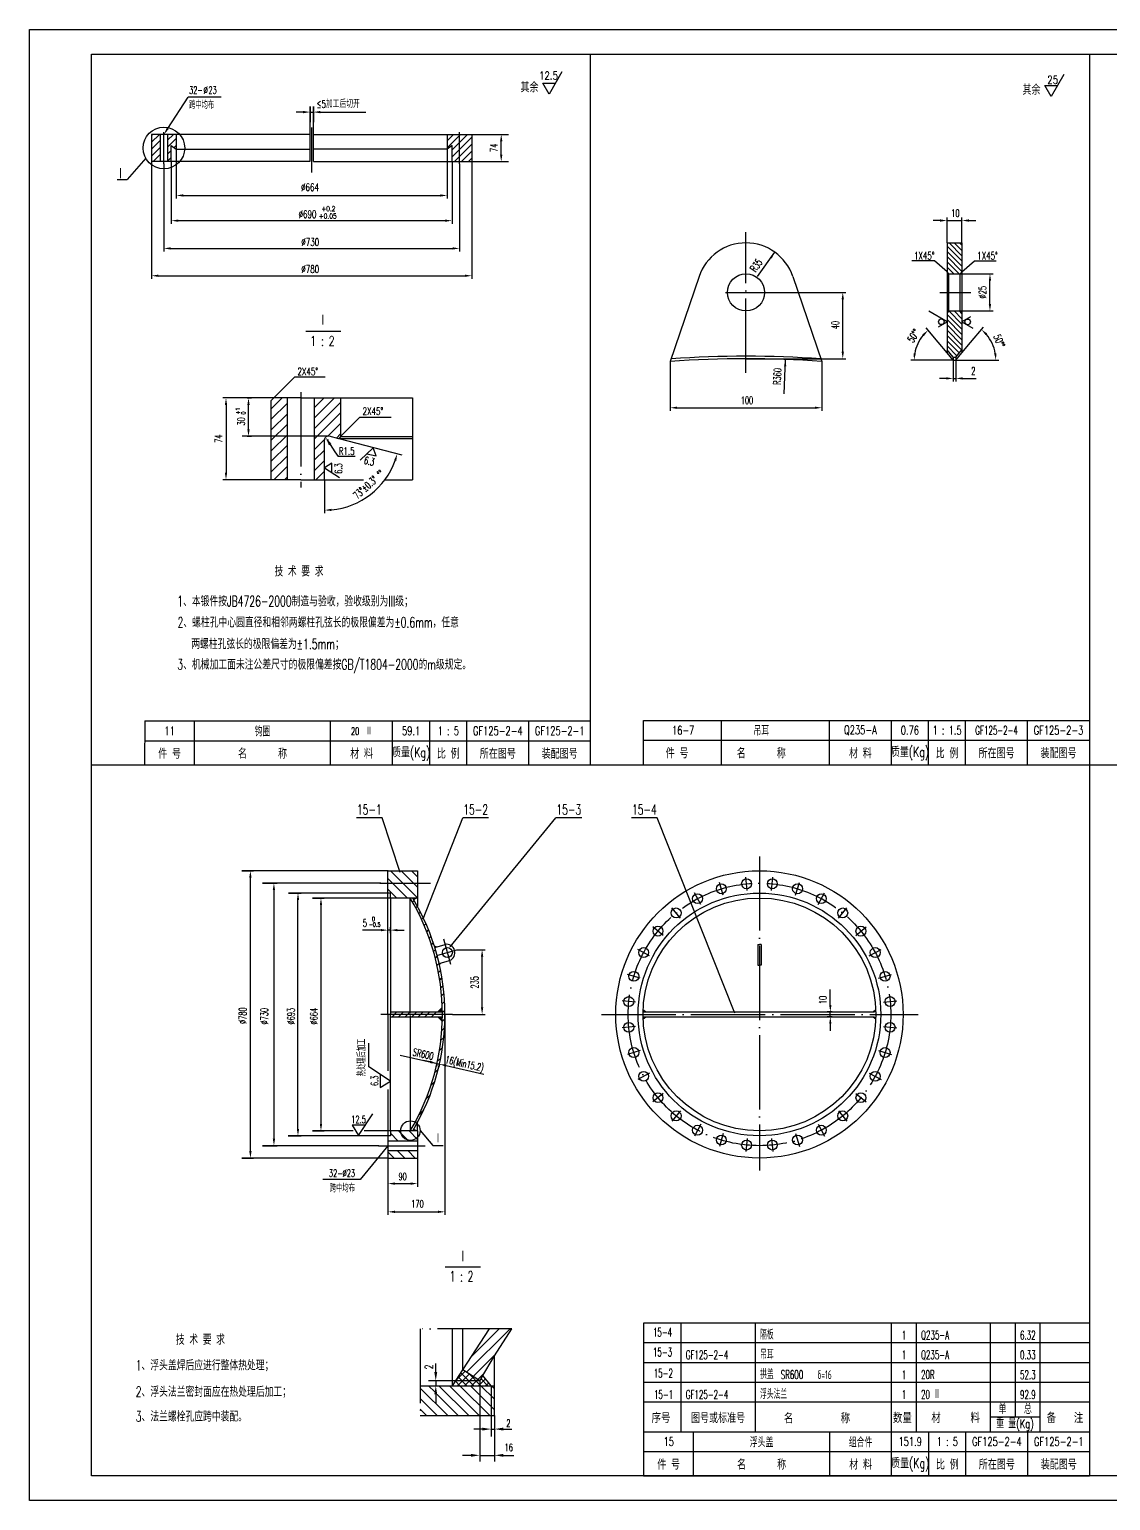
# Model space of a CAD drawing. Extents: x -187 to 2440, y 126 to 1474.
# Drawn here: x 722 to 1159, y 126 to 720 of the extents above; entities that cross this region are included whole.
import ezdxf
from ezdxf.enums import TextEntityAlignment as Align

# ---------------------------------------------------------------- set-up
doc = ezdxf.new("R2010")
doc.units = 0
doc.header["$MEASUREMENT"] = 0
doc.linetypes.add('DASHDOT-M', pattern=[36, 30, -3, 0, -3])
doc.linetypes.add('DIVIDE-M', pattern=[39, 30, -3, 0, -3, 0, -3])
doc.layers.get('0').update_dxf_attribs({"linetype": 'CONTINUOUS'})
for name, color, linetype in [('CDR_DWG1', 4, 'CONTINUOUS'), ('CDR_DWG2', 2, 'CONTINUOUS'), ('CDR_DWG3', 1, 'DASHDOT-M'), ('CDR_DWG4', 3, 'DIVIDE-M')]:
    doc.layers.add(name, color=color, linetype=linetype)
doc.styles.add('HZ', font='ROMANS', dxfattribs={"width": 0.7, "bigfont": 'HZ'})

msp = doc.modelspace()

# ---------------------------------------------------------------- linework, layer by layer
for p, q in [((722.24, 719.68), (1563.24, 719.68)), ((722.24, 125.68), (722.24, 719.68)), ((948.74, 422.68), (948.74, 709.68)), ((1150.24, 709.68), (1150.24, 135.68)), ((937.24, 702.5), (932.09, 693.57)), ((1139.91, 701.51), (1134.75, 692.58)), ((932.09, 693.57), (929.52, 698.04)), ((929.52, 698.04), (934.67, 698.04)), ((1132.18, 697.04), (1137.33, 697.04)), ((1134.75, 692.58), (1132.18, 697.04)), ((778.06, 679.64), (786.28, 692.33)), ((799.6, 692.33), (786.28, 692.33)), ((832.73, 686.3), (829.93, 686.3)), ((835.53, 677.36), (835.53, 688.54)), ((835.53, 688.54), (835.53, 682.22)), ((835.53, 686.3), (836.88, 686.3)), ((836.88, 677.36), (836.88, 688.54)), ((836.88, 688.54), (836.88, 682.22)), ((839.68, 686.3), (858.12, 686.3)), ((771.53, 674.13), (774.7, 677.29)), ((771.53, 676.95), (771.87, 677.29)), ((778.03, 674.97), (780.36, 677.29)), ((890.88, 671.85), (896.32, 677.29)), ((890.88, 674.68), (893.49, 677.29)), ((892.88, 671.02), (899.15, 677.29)), ((900.82, 677.29), (915.65, 677.29)), ((912.39, 677.29), (913.98, 677.29)), ((771.53, 671.3), (775.03, 674.8)), ((771.53, 668.47), (775.03, 671.97)), ((778.03, 672.14), (781.53, 675.64)), ((780.66, 671.94), (781.53, 672.81)), ((781.53, 671.29), (781.53, 651.39)), ((890.88, 671.29), (890.88, 651.39)), ((892.88, 668.2), (900.88, 676.2)), ((893.81, 666.29), (900.88, 673.37)), ((912.73, 669.09), (912.73, 674.49)), ((769.22, 667.69), (761.75, 659.05)), ((771.53, 666.29), (771.53, 618.97)), ((772.18, 666.29), (775.03, 669.14)), ((775.01, 666.29), (775.03, 666.31)), ((776.53, 665.4), (776.53, 630.01)), ((778.03, 669.31), (779.53, 670.81)), ((778.03, 666.48), (779.53, 667.98)), ((779.53, 666.29), (779.53, 641.21)), ((892.88, 666.29), (892.88, 641.21)), ((895.88, 665.4), (895.88, 630.01)), ((896.64, 666.29), (900.88, 670.54)), ((899.46, 666.29), (900.88, 667.71)), ((900.82, 666.29), (915.65, 666.29)), ((900.88, 666.29), (900.88, 618.97)), ((912.39, 666.29), (913.98, 666.29)), ((757.63, 659.05), (761.75, 659.05)), ((784.33, 652.64), (888.08, 652.64)), ((782.33, 642.46), (890.08, 642.46)), ((1089.94, 642.51), (1087.14, 642.51)), ((1092.74, 633.49), (1092.74, 643.76)), ((1092.74, 642.51), (1098.74, 642.51)), ((1098.74, 633.49), (1098.74, 643.76)), ((1101.54, 642.51), (1104.34, 642.51)), ((779.33, 631.26), (893.08, 631.26)), ((1016.16, 619.91), (1023.23, 629.73)), ((1098.74, 626.18), (1092.74, 632.18)), ((1098.74, 624.06), (1092.74, 630.06)), ((1098.74, 628.31), (1093.55, 633.49)), ((1098.74, 630.43), (1095.67, 633.49)), ((1098.74, 632.55), (1097.79, 633.49)), ((1087.7, 626.28), (1078.53, 626.28)), ((1092.74, 621.74), (1087.7, 626.28)), ((1098.74, 621.94), (1092.74, 627.94)), ((1097.56, 620.99), (1092.74, 625.82)), ((1098.74, 621.74), (1103.77, 626.28)), ((1103.77, 626.28), (1112.61, 626.28)), ((774.33, 620.22), (898.08, 620.22)), ((1095.44, 620.99), (1092.74, 623.7)), ((1097.56, 620.99), (1111.31, 620.99)), ((1110.06, 608.79), (1110.06, 618.19)), ((1023.73, 613.49), (1051.88, 613.49)), ((1050.63, 589.54), (1050.63, 610.69)), ((1098.74, 600.73), (1093.48, 605.99)), ((1098.74, 602.85), (1095.59, 605.99)), ((1098.74, 604.97), (1097.71, 605.99)), ((1097.99, 605.99), (1111.31, 605.99)), ((1092.74, 601.63), (1085.38, 605.88)), ((1089.27, 599.63), (1092.74, 601.63)), ((1098.74, 598.61), (1092.74, 604.61)), ((1098.74, 596.49), (1092.74, 602.49)), ((1098.74, 594.36), (1092.74, 600.37)), ((1102.2, 603.6), (1098.74, 601.6)), ((1098.74, 601.6), (1103.17, 599.04)), ((1089.11, 593.39), (1084.26, 599.16)), ((1098.74, 592.24), (1092.74, 598.24)), ((1098.66, 590.2), (1092.74, 596.12)), ((1097.69, 589.05), (1092.74, 594)), ((1102.26, 593.27), (1107.46, 599.47)), ((1092.74, 589.07), (1089.11, 593.39)), ((1096.72, 587.9), (1092.74, 591.88)), ((1098.74, 589.07), (1102.26, 593.27)), ((980.94, 585.59), (980.94, 565.67)), ((1011.55, 586.74), (1051.88, 586.74)), ((1011.55, 586.74), (1023.79, 586.74)), ((1026.93, 572.59), (1027.47, 586.43)), ((1042.16, 585.59), (1042.16, 565.67)), ((1085.7, 586.09), (1078.17, 586.09)), ((1095.24, 586.09), (1085.7, 586.09)), ((1095.24, 586.09), (1095.24, 577.51)), ((1096.24, 586.09), (1105.61, 586.09)), ((1096.24, 586.09), (1096.24, 577.51)), ((1105.61, 586.09), (1113.7, 586.09)), ((820.88, 570.88), (829.37, 579.36)), ((829.37, 579.36), (841.71, 579.36)), ((1092.44, 578.76), (1089.64, 578.76)), ((1095.24, 578.76), (1096.24, 578.76)), ((1099.04, 578.76), (1104.49, 578.76)), ((801.82, 570.88), (800.36, 570.88)), ((820.82, 570.88), (800.53, 570.88)), ((807.78, 570.88), (801.82, 570.88)), ((810.19, 570.88), (811.94, 570.88)), ((819.88, 566.51), (824.25, 570.88)), ((837.38, 562.8), (845.46, 570.88)), ((837.38, 567.04), (841.22, 570.88)), ((801.61, 568.08), (801.61, 540.68)), ((810.69, 558.19), (810.69, 568.08)), ((819.88, 562.27), (826.38, 568.77)), ((819.88, 558.03), (826.38, 564.53)), ((837.38, 558.56), (847.88, 569.06)), ((837.38, 554.32), (847.88, 564.82)), ((983.74, 566.92), (1039.36, 566.92)), ((819.88, 553.79), (826.38, 560.29)), ((842.74, 555.43), (847.88, 560.57)), ((847.88, 555.38), (855.66, 563.16)), ((855.66, 563.16), (868.29, 563.16)), ((843.2, 555.39), (808.12, 555.39)), ((810.19, 555.39), (811.94, 555.39)), ((819.88, 549.54), (826.38, 556.04)), ((837.38, 550.07), (841.39, 554.08)), ((846.19, 554.64), (847.88, 556.33)), ((847.88, 554.38), (847.18, 554.38)), ((872.68, 547.78), (847.24, 554.36)), ((819.88, 545.3), (826.38, 551.8)), ((819.88, 541.06), (826.38, 547.56)), ((837.38, 545.83), (841.38, 549.83)), ((843.67, 552.03), (845.53, 549.06)), ((845.53, 549.06), (846.87, 547.18)), ((853.78, 547.18), (846.87, 547.18)), ((861.02, 550.8), (855.82, 545.7)), ((858.52, 548.36), (862.19, 547.56)), ((862.19, 547.56), (861.02, 550.8)), ((820.95, 537.88), (826.38, 543.32)), ((837.38, 541.59), (841.38, 545.59)), ((837.92, 537.88), (841.38, 541.35)), ((844.32, 544.56), (841.4, 542.72)), ((841.4, 542.72), (847.49, 538.73)), ((844.32, 540.81), (844.32, 544.56)), ((801.82, 537.88), (800.36, 537.88)), ((819.82, 537.88), (801.82, 537.88)), ((825.19, 537.88), (826.38, 539.07)), ((841.38, 537.88), (841.38, 524.31)), ((768.85, 432.49), (948.85, 432.49)), ((970.24, 432.68), (1150.24, 432.68)), ((970.25, 432.68), (1150.24, 432.68)), ((747.24, 422.68), (1553.24, 422.68)), ((768.74, 422.68), (948.74, 422.68)), ((864.67, 401.31), (854.23, 401.31)), ((871.91, 379.23), (864.67, 401.31)), ((881.18, 360.54), (897.19, 401.31)), ((892.14, 349.25), (934.77, 401.31)), ((907.63, 401.31), (897.19, 401.31)), ((945.21, 401.31), (934.77, 401.31)), ((975.74, 401.31), (965.3, 401.31)), ((1007.11, 322.47), (975.74, 401.31)), ((867.14, 379.97), (808.04, 379.97)), ((808.04, 379.97), (812.71, 379.97)), ((811.46, 266.77), (811.46, 377.17)), ((864.11, 374.97), (816.34, 374.97)), ((816.34, 374.97), (822.21, 374.97)), ((874.84, 368.97), (866.99, 376.83)), ((878.99, 369.07), (868.09, 379.97)), ((878.99, 373.31), (872.33, 379.97)), ((878.99, 377.55), (876.57, 379.97)), ((820.96, 372.17), (820.96, 271.77)), ((867.05, 370.97), (826.84, 370.97)), ((826.84, 370.97), (831.92, 370.97)), ((868.04, 368.97), (836.47, 368.97)), ((836.47, 368.97), (841.2, 368.97)), ((870.6, 368.97), (866.99, 372.58)), ((875.99, 322.41), (875.99, 368.97)), ((830.67, 275.77), (830.67, 368.17)), ((839.95, 366.17), (839.95, 277.77)), ((876.96, 367.3), (877.6, 367.93)), ((878.22, 365.02), (878.87, 365.67)), ((879.42, 362.69), (880.09, 363.35)), ((866.99, 354.77), (866.99, 357.25)), ((867.99, 354.77), (867.99, 357.25)), ((880.57, 360.3), (881.25, 360.98)), ((881.65, 357.85), (882.35, 358.55)), ((864.19, 356), (856.7, 356)), ((867.99, 356), (866.99, 356)), ((870.79, 356), (873.59, 356)), ((882.68, 355.34), (883.4, 356.06)), ((883.64, 352.77), (884.38, 353.5)), ((884.54, 350.13), (885.3, 350.88)), ((885.37, 347.43), (886.14, 348.2)), ((886.13, 344.65), (886.92, 345.44)), ((894.83, 348.07), (906.26, 348.07)), ((905.01, 324.77), (905.01, 345.27)), ((886.81, 341.79), (887.63, 342.61)), ((887.41, 338.86), (888.25, 339.7)), ((887.93, 335.84), (888.79, 336.7)), ((888.35, 332.73), (889.24, 333.62)), ((888.67, 329.51), (889.59, 330.43)), ((888.89, 326.19), (889.84, 327.14)), ((1045.6, 325.77), (1045.6, 332.09)), ((868.64, 320.97), (870.64, 322.97)), ((871.3, 320.97), (873.3, 322.97)), ((873.95, 320.97), (875.95, 322.97)), ((875.99, 321.53), (875.99, 274.97)), ((876.6, 320.97), (878.6, 322.97)), ((879.25, 320.97), (881.25, 322.97)), ((881.9, 320.97), (883.9, 322.97)), ((884.55, 320.97), (886.55, 322.97)), ((888.98, 322.75), (889.97, 323.74)), ((889.99, 321.91), (889.99, 243.38)), ((892.99, 321.97), (906.26, 321.97)), ((1046.37, 322.97), (1044.35, 322.97)), ((1046.37, 320.97), (1044.35, 320.97)), ((1045.6, 320.97), (1045.6, 322.97)), ((888.75, 315.45), (889.82, 316.52)), ((888.94, 319.18), (889.97, 320.2)), ((1045.6, 318.17), (1045.6, 315.37)), ((859.28, 300.78), (859.28, 310.39)), ((888.39, 311.55), (889.51, 312.67)), ((871.88, 305.47), (886.81, 302.15)), ((884.08, 302.76), (881.35, 303.37)), ((887.02, 303.11), (888.28, 304.37)), ((887.83, 307.45), (889.01, 308.64)), ((867.99, 295.08), (859.28, 300.78)), ((863.82, 297.82), (863.82, 292.45)), ((885.92, 298.47), (887.26, 299.82)), ((886.81, 302.15), (886.54, 300.92)), ((886.81, 302.14), (887.76, 301.93)), ((887.77, 301.94), (887.49, 300.71)), ((890.5, 301.32), (905.65, 297.91)), ((863.82, 292.45), (867.99, 295.08)), ((884.43, 293.44), (885.89, 294.91)), ((882.4, 287.88), (884.04, 289.52)), ((855.14, 273.08), (860.84, 281.79)), ((879.54, 281.49), (881.46, 283.41)), ((852.98, 274.97), (836.47, 274.97)), ((836.47, 274.97), (841.2, 274.97)), ((852.51, 277.25), (855.14, 273.08)), ((857.87, 277.25), (852.51, 277.25)), ((869.13, 274.97), (857.38, 274.97)), ((871.02, 270.97), (867.99, 274)), ((875.26, 270.97), (871.26, 274.97)), ((878.99, 271.49), (875.51, 274.97)), ((880.01, 275.04), (885.18, 268.98)), ((863.38, 268.97), (816.34, 268.97)), ((816.34, 268.97), (822.21, 268.97)), ((867.01, 272.97), (826.76, 272.97)), ((826.76, 272.97), (831.92, 272.97)), ((866.99, 268.97), (855.73, 255.26)), ((885.18, 268.98), (889.29, 268.98)), ((867.01, 263.97), (807.94, 263.97)), ((808.04, 263.97), (812.71, 263.97)), ((869.54, 263.97), (866.99, 266.52)), ((867.01, 263.97), (867.01, 252.42)), ((873.78, 263.97), (870.78, 266.97)), ((878.02, 263.97), (875.02, 266.97)), ((878.99, 263.97), (878.99, 252.42)), ((855.73, 255.26), (840.73, 255.26)), ((867.01, 252.42), (867.01, 241.01)), ((869.81, 253.67), (876.19, 253.67)), ((869.81, 242.26), (887.19, 242.26)), ((889.99, 243.38), (889.99, 241.01)), ((1120.34, 189.49), (1120.34, 197.49)), ((898.75, 177.51), (916.3, 195.06)), ((900.84, 184.02), (911.88, 195.06)), ((901.43, 175.77), (910.61, 184.95)), ((970.34, 189.49), (1150.34, 189.49)), ((1120.34, 165.49), (1120.34, 189.49)), ((886.3, 177.56), (886.3, 181.06)), ((970.34, 181.49), (1150.34, 181.49)), ((903.98, 174.06), (883.3, 174.06)), ((886.3, 174.06), (886.3, 172.06)), ((896.08, 172.06), (894.24, 173.9)), ((894.44, 174.2), (898.14, 177.91)), ((895.13, 172.06), (899.86, 176.79)), ((898.91, 172.06), (895.36, 175.61)), ((901.73, 172.06), (896.47, 177.32)), ((897.95, 172.06), (901.57, 175.67)), ((904.56, 172.06), (899.79, 176.83)), ((900.78, 172.06), (905.93, 177.21)), ((903.61, 172.06), (906.4, 174.85)), ((904.04, 174), (904.04, 141.42)), ((907.39, 172.06), (904.54, 174.91)), ((906.44, 172.06), (907.66, 173.28)), ((970.34, 173.49), (1150.34, 173.49)), ((891.11, 160.06), (880.04, 171.12)), ((886.86, 160.06), (880.04, 166.88)), ((885.88, 169.53), (883.35, 172.06)), ((886.3, 168.56), (886.3, 165.06)), ((895.35, 160.06), (886.85, 168.56)), ((899.59, 160.06), (887.59, 172.06)), ((903.84, 160.06), (891.84, 172.06)), ((893.25, 172.06), (893.12, 172.18)), ((908.08, 160.06), (896.08, 172.06)), ((910.04, 162.34), (900.32, 172.06)), ((910.04, 166.58), (904.56, 172.06)), ((908.63, 172), (908.63, 151.54)), ((910.04, 170.82), (908.81, 172.06)), ((882.62, 160.06), (880.04, 162.64)), ((970.34, 165.49), (1150.34, 165.49)), ((1120.34, 159.49), (1120.34, 165.49)), ((905.13, 154.54), (901.63, 154.54)), ((908.63, 154.54), (910, 154.54)), ((910.04, 160), (910.04, 141.5)), ((913.54, 154.54), (917.04, 154.54)), ((1110.34, 159.49), (1130.34, 159.49)), ((900.54, 143.94), (897.04, 143.94)), ((904.11, 143.94), (910.06, 143.94)), ((913.54, 143.94), (917.84, 143.94)), ((970.35, 145.49), (1150.35, 145.49)), ((970.24, 135.68), (1150.24, 135.68)), ((1563.24, 125.68), (722.24, 125.68))]:
    msp.add_line(p, q)
for centre, radius in [((776.53, 671.8), 8.39), ((1090.43, 601.63), 1.15), ((1101.05, 601.6), 1.15), ((876.07, 275.04), 3.94)]:
    msp.add_circle(centre, radius)
for centre, radius, start, end in [((1095.24, 586.09), 15.82, 140.15415, 169.84585), ((1096.24, 586.09), 16.22, 9.90494, 40.09506), ((841.38, 555.88), 30.32, 275.29288, 340.20645)]:
    msp.add_arc(centre, radius, start, end)
for points in [[(832.73, 686.77), (832.73, 685.83), (835.53, 686.3)], [(839.68, 686.77), (839.68, 685.83), (836.88, 686.3)], [(778.45, 679.39), (777.66, 679.9), (776.53, 677.29)], [(912.26, 674.49), (913.2, 674.49), (912.73, 677.29)], [(912.26, 669.09), (913.2, 669.09), (912.73, 666.29)], [(784.33, 653.11), (784.33, 652.17), (781.53, 652.64)], [(888.08, 653.11), (888.08, 652.17), (890.88, 652.64)], [(782.33, 642.92), (782.33, 641.99), (779.53, 642.46)], [(890.08, 642.92), (890.08, 641.99), (892.88, 642.46)], [(1089.94, 642.98), (1089.94, 642.04), (1092.74, 642.51)], [(1101.54, 642.98), (1101.54, 642.04), (1098.74, 642.51)], [(779.33, 631.72), (779.33, 630.79), (776.53, 631.26)], [(893.08, 631.72), (893.08, 630.79), (895.88, 631.26)], [(1021.21, 627.73), (1021.97, 627.18), (1023.23, 629.73)], [(774.33, 620.69), (774.33, 619.76), (771.53, 620.22)], [(898.08, 620.69), (898.08, 619.76), (900.88, 620.22)], [(1109.59, 618.19), (1110.53, 618.19), (1110.06, 620.99)], [(1050.17, 610.69), (1051.1, 610.69), (1050.63, 613.49)], [(1109.59, 608.79), (1110.53, 608.79), (1110.06, 605.99)], [(1082.76, 596.55), (1083.42, 595.89), (1085.07, 598.21)], [(1108.31, 596.2), (1108.97, 596.86), (1106.66, 598.51)], [(1050.17, 589.54), (1051.1, 589.54), (1050.63, 586.74)], [(1080.13, 588.84), (1079.2, 588.92), (1079.42, 586.09)], [(1112.68, 588.92), (1111.75, 588.84), (1112.45, 586.09)], [(1026.9, 583.65), (1027.83, 583.62), (1027.47, 586.43)], [(1092.44, 579.23), (1092.44, 578.3), (1095.24, 578.76)], [(1099.04, 579.23), (1099.04, 578.3), (1096.24, 578.76)], [(801.14, 568.08), (802.08, 568.08), (801.61, 570.88)], [(810.22, 568.08), (811.15, 568.08), (810.69, 570.88)], [(983.74, 567.39), (983.74, 566.45), (980.94, 566.92)], [(1039.36, 567.39), (1039.36, 566.45), (1042.16, 566.92)], [(810.22, 558.19), (811.15, 558.19), (810.69, 555.39)], [(844.17, 552.34), (843.18, 551.72), (841.82, 555)], [(869.47, 545.75), (870.36, 545.47), (870.74, 548.29)], [(801.14, 540.68), (802.08, 540.68), (801.61, 537.88)], [(844.2, 525.22), (844.16, 526.15), (841.38, 525.56)], [(810.99, 377.17), (811.93, 377.17), (811.46, 379.97)], [(820.49, 372.17), (821.42, 372.17), (820.96, 374.97)], [(830.2, 368.17), (831.14, 368.17), (830.67, 370.97)], [(839.49, 366.17), (840.42, 366.17), (839.95, 368.97)], [(876.99, 368.97), (878.99, 368.97), (877.5, 368.1)], [(864.19, 356.47), (864.19, 355.54), (866.99, 356)], [(870.79, 356.47), (870.79, 355.54), (867.99, 356)], [(885.88, 349.05), (887.02, 349.38), (885.64, 349.84)], [(904.55, 345.27), (905.48, 345.27), (905.01, 348.07)], [(887.63, 342.51), (888.77, 342.83), (887.83, 341.71)], [(888.79, 322.89), (886.79, 322.97), (888.68, 324.89)], [(888.8, 321.04), (886.8, 320.93), (888.7, 319.03)], [(904.55, 324.77), (905.48, 324.77), (905.01, 321.97)], [(970.08, 322.97), (971.58, 323), (970.17, 324.06)], [(970.08, 320.97), (971.58, 320.94), (970.17, 319.88)], [(1045.13, 325.77), (1046.07, 325.77), (1045.6, 322.97)], [(1045.13, 318.17), (1046.07, 318.17), (1045.6, 320.97)], [(1063.92, 322.97), (1062.42, 323), (1063.83, 324.06)], [(1063.92, 320.97), (1062.42, 320.94), (1063.83, 319.88)], [(884.18, 303.22), (883.98, 302.3), (886.81, 302.15)], [(884.18, 303.21), (883.98, 302.3), (886.81, 302.14)], [(890.6, 301.77), (890.39, 300.86), (887.76, 301.93)], [(830.2, 275.77), (831.14, 275.77), (830.67, 272.97)], [(839.49, 277.77), (840.42, 277.77), (839.95, 274.97)], [(878.99, 274.97), (876.99, 274.97), (877.5, 275.81)], [(878.99, 274.97), (876.99, 274.97), (876.99, 274.97)], [(876.99, 274.97), (876.99, 274.97), (876.99, 274.97)], [(820.49, 271.77), (821.42, 271.77), (820.96, 268.97)], [(810.99, 266.77), (811.93, 266.77), (811.46, 263.97)], [(869.81, 254.13), (869.81, 253.2), (867.01, 253.67)], [(876.19, 254.13), (876.19, 253.2), (878.99, 253.67)], [(869.81, 242.73), (869.81, 241.79), (867.01, 242.26)], [(887.19, 242.73), (887.19, 241.79), (889.99, 242.26)], [(886.88, 177.56), (885.71, 177.56), (886.3, 174.06)], [(886.88, 168.56), (885.71, 168.56), (886.3, 172.06)], [(905.13, 153.95), (905.13, 155.12), (908.63, 154.54)], [(913.54, 153.95), (913.54, 155.12), (910.04, 154.54)], [(900.54, 143.36), (900.54, 144.53), (904.04, 143.94)], [(913.54, 143.36), (913.54, 144.53), (910.04, 143.94)]]:
    msp.add_solid(points)
at = {"layer": 'CDR_DWG1'}
for p, q in [((747.24, 709.68), (1553.24, 709.68)), ((747.24, 135.68), (747.24, 709.68)), ((775.03, 677.29), (771.53, 677.29)), ((771.53, 677.29), (771.53, 666.29)), ((778.03, 677.29), (775.03, 677.29)), ((775.03, 677.29), (775.03, 666.29)), ((781.53, 677.29), (778.03, 677.29)), ((778.03, 677.29), (778.03, 666.29)), ((835.53, 677.29), (781.53, 677.29)), ((781.53, 677.29), (781.53, 671.29)), ((835.53, 666.29), (835.53, 677.29)), ((836.88, 677.29), (890.88, 677.29)), ((836.88, 666.29), (836.88, 677.29)), ((890.88, 677.29), (900.88, 677.29)), ((890.88, 677.29), (890.88, 671.29)), ((900.88, 677.29), (900.88, 666.29)), ((779.53, 672.79), (781.53, 671.29)), ((779.53, 666.29), (779.53, 672.79)), ((781.53, 671.29), (835.53, 671.29)), ((890.88, 671.29), (836.88, 671.29)), ((892.88, 672.79), (890.88, 671.29)), ((892.88, 666.29), (892.88, 672.79)), ((775.03, 666.29), (771.53, 666.29)), ((778.03, 666.29), (775.03, 666.29)), ((779.53, 666.29), (778.03, 666.29)), ((835.51, 666.29), (779.53, 666.29)), ((836.87, 666.29), (892.88, 666.29)), ((892.88, 666.29), (900.88, 666.29)), ((1092.74, 633.49), (1092.74, 621.74)), ((1092.74, 633.49), (1098.74, 633.49)), ((1098.74, 633.49), (1098.74, 621.74)), ((992.61, 619.93), (980.94, 585.59)), ((1030.48, 619.93), (1042.16, 585.59)), ((1092.74, 621.74), (1092.74, 589.07)), ((1093.49, 620.99), (1092.74, 621.74)), ((1093.49, 605.99), (1093.49, 620.99)), ((1093.49, 620.99), (1097.99, 620.99)), ((1098.74, 621.74), (1097.99, 620.99)), ((1097.99, 605.99), (1097.99, 620.99)), ((1098.74, 621.74), (1098.74, 589.07)), ((1093.49, 605.99), (1092.74, 605.24)), ((1093.49, 605.99), (1097.99, 605.99)), ((1097.99, 605.99), (1098.74, 605.24)), ((1095.24, 587.32), (1092.74, 590.3)), ((1095.24, 586.09), (1092.74, 589.07)), ((1096.24, 587.32), (1098.74, 590.3)), ((1096.24, 586.09), (1098.74, 589.07)), ((1095.24, 587.32), (1096.24, 587.32)), ((1095.24, 587.32), (1095.24, 586.09)), ((1095.24, 586.09), (1096.24, 586.09)), ((1096.24, 587.32), (1096.24, 586.09)), ((820.88, 570.88), (819.88, 569.88)), ((826.38, 570.88), (820.88, 570.88)), ((826.38, 537.88), (826.38, 570.88)), ((831.88, 570.88), (826.38, 570.88)), ((831.88, 570.88), (876.88, 570.88)), ((831.88, 570.88), (837.38, 570.88)), ((831.88, 570.88), (836.88, 570.88)), ((837.38, 570.88), (847.88, 570.88)), ((837.38, 537.88), (837.38, 570.88)), ((847.88, 570.88), (847.88, 555.38)), ((876.88, 570.88), (876.88, 537.88)), ((819.88, 537.88), (819.88, 569.88)), ((841.38, 537.88), (841.38, 553.94)), ((842.59, 553.64), (842.63, 553.81)), ((842.79, 553.94), (842.97, 553.94)), ((847.18, 554.38), (843.26, 555.39)), ((847.88, 555.38), (847.18, 554.38)), ((847.88, 555.38), (876.88, 555.38)), ((876.88, 554.38), (847.88, 554.38)), ((826.38, 537.88), (819.88, 537.88)), ((831.88, 537.88), (826.38, 537.88)), ((831.88, 537.88), (837.38, 537.88)), ((837.38, 537.88), (841.38, 537.88)), ((841.38, 537.88), (857.13, 537.88)), ((865.78, 537.88), (876.88, 537.88)), ((768.85, 440.49), (768.74, 422.68)), ((768.85, 440.49), (948.85, 440.49)), ((788.85, 422.49), (788.85, 440.49)), ((843.85, 422.49), (843.85, 440.49)), ((868.85, 422.49), (868.85, 440.49)), ((883.85, 422.49), (883.85, 440.49)), ((898.85, 422.49), (898.85, 440.49)), ((923.85, 422.49), (923.85, 440.49)), ((970.24, 440.68), (1150.24, 440.68)), ((970.24, 422.68), (970.24, 440.68)), ((970.25, 440.68), (1150.24, 440.68)), ((970.25, 440.68), (1150.24, 440.68)), ((1001.69, 422.68), (1001.69, 440.68)), ((1045.24, 422.68), (1045.24, 440.68)), ((1070.24, 422.68), (1070.24, 440.68)), ((1085.24, 422.68), (1085.24, 440.68)), ((1100.24, 422.68), (1100.24, 440.68)), ((1125.24, 422.68), (1125.24, 440.68)), ((866.99, 379.97), (878.99, 379.97)), ((866.99, 370.97), (866.99, 379.97)), ((878.99, 379.97), (878.99, 368.97)), ((866.99, 321.97), (866.99, 370.97)), ((867.99, 370.97), (866.99, 370.97)), ((867.99, 368.97), (867.99, 370.97)), ((867.99, 368.97), (867.99, 321.97)), ((878.99, 368.97), (867.99, 368.97)), ((878.99, 368.97), (878.99, 365.65)), ((885.88, 349.05), (890.05, 350.25)), ((1016.32, 350.25), (1016.32, 341.79)), ((1016.32, 350.25), (1016.99, 350.25)), ((1017.65, 350.25), (1016.99, 350.25)), ((1017.65, 350.25), (1017.65, 341.79)), ((887.65, 342.52), (891.91, 343.74)), ((1016.32, 341.79), (1016.99, 341.79)), ((1017.65, 341.79), (1016.99, 341.79)), ((866.99, 321.97), (866.99, 299.24)), ((867.99, 322.97), (888.79, 322.97)), ((867.99, 274.97), (867.99, 321.97)), ((867.99, 320.97), (888.79, 320.97)), ((970.05, 322.97), (1063.49, 322.97)), ((970.05, 320.97), (1063.49, 320.97)), ((866.99, 291.69), (866.99, 273.22)), ((878.99, 274.97), (867.99, 274.97)), ((867.99, 274.97), (867.99, 272.97)), ((878.99, 274.97), (878.99, 278.82)), ((878.99, 274.97), (878.99, 270.97)), ((867.99, 272.97), (866.99, 272.97)), ((866.99, 272.97), (866.99, 270.97)), ((866.99, 270.97), (878.99, 270.97)), ((866.99, 270.97), (866.99, 266.97)), ((878.99, 270.97), (878.99, 266.97)), ((866.99, 266.97), (866.99, 263.97)), ((866.99, 266.97), (878.99, 266.97)), ((866.99, 263.97), (878.99, 263.97)), ((878.99, 266.97), (878.99, 263.97)), ((970.34, 197.49), (1150.34, 197.49)), ((970.35, 189.49), (970.35, 197.49)), ((985.34, 189.49), (985.34, 197.49)), ((1015.34, 189.49), (1015.34, 197.49)), ((1070.34, 189.49), (1070.34, 197.49)), ((1080.34, 189.49), (1080.34, 197.49)), ((1110.34, 189.49), (1110.34, 197.49)), ((1130.34, 189.49), (1130.34, 197.49)), ((893.04, 172.06), (893.04, 195.06)), ((897.24, 178.5), (908.04, 195.06)), ((897.24, 178.5), (897.24, 195.06)), ((910.04, 184.06), (917.04, 195.06)), ((970.35, 135.49), (970.35, 189.49)), ((985.34, 165.49), (985.34, 189.49)), ((1015.34, 165.49), (1015.34, 189.49)), ((1070.34, 165.49), (1070.34, 189.49)), ((1080.34, 165.49), (1080.34, 189.49)), ((1110.34, 165.49), (1110.34, 189.49)), ((1130.34, 153.49), (1130.34, 189.49)), ((893.04, 172.06), (897.24, 178.5)), ((904.04, 174.06), (897.24, 178.5)), ((904.75, 175.24), (910.04, 184.06)), ((910.04, 172.06), (910.04, 184.06)), ((904.75, 175.24), (903.98, 174.06)), ((908.63, 172.06), (905.32, 176.19)), ((880.04, 172.06), (893.04, 172.06)), ((893.04, 172.06), (910.04, 172.06)), ((910.04, 160.06), (910.04, 172.06)), ((985.34, 153.49), (985.34, 165.49)), ((1015.34, 153.49), (1015.34, 165.49)), ((1070.34, 153.49), (1070.34, 165.49)), ((1080.34, 153.49), (1080.34, 165.49)), ((1110.34, 153.49), (1110.34, 165.49)), ((880.04, 160.06), (910.04, 160.06)), ((970.35, 153.49), (1150.35, 153.49)), ((990.35, 135.49), (990.35, 153.49)), ((1045.35, 135.49), (1045.35, 153.49)), ((1070.35, 135.49), (1070.35, 153.49)), ((1085.35, 135.49), (1085.35, 153.49)), ((1100.35, 135.49), (1100.35, 153.49)), ((1125.35, 135.49), (1125.35, 153.49)), ((1553.24, 135.68), (747.24, 135.68))]:
    msp.add_line(p, q, dxfattribs=at)
for centre, radius in [((1011.55, 613.49), 7.5), ((1016.99, 321.97), 58), ((1001.6, 372.69), 2), ((1011.79, 374.71), 2), ((1022.18, 374.71), 2), ((1032.37, 372.69), 2), ((1016.99, 321.97), 49), ((1016.99, 321.97), 47), ((992, 368.71), 2), ((1041.97, 368.71), 2), ((983.36, 362.94), 2), ((1050.61, 362.94), 2), ((976.02, 355.59), 2), ((1057.96, 355.59), 2), ((890.99, 346.97), 2), ((970.24, 346.95), 2), ((1063.73, 346.95), 2), ((966.27, 337.35), 2), ((1067.7, 337.35), 2), ((964.24, 327.16), 2), ((1069.73, 327.16), 2), ((964.24, 316.77), 2), ((1069.73, 316.77), 2), ((966.27, 306.58), 2), ((1067.7, 306.58), 2), ((970.24, 296.98), 2), ((1063.73, 296.98), 2), ((976.02, 288.35), 2), ((1057.96, 288.35), 2), ((983.36, 281), 2), ((1050.61, 281), 2), ((992, 275.23), 2), ((1001.6, 271.25), 2), ((1032.37, 271.25), 2), ((1041.97, 275.23), 2), ((1011.79, 269.22), 2), ((1022.18, 269.22), 2)]:
    msp.add_circle(centre, radius, dxfattribs=at)
for centre, radius, start, end in [((1011.55, 613.49), 20, 18.77819, 161.22181), ((1011.55, 180.49), 406.25, 85.67849, 94.32151), ((1011.55, 180.49), 407.25, 85.73848, 94.26152), ((842.88, 553.94), 1.5, 75.49934, 180), ((797.53, 321.97), 91.46, 329.07756, 30.92244), ((798.53, 321.97), 91.46, 329.07756, 30.92244), ((890.65, 346.9), 3.4, 291.70928, 100.29072)]:
    msp.add_arc(centre, radius, start, end, dxfattribs=at)
at = {"layer": 'CDR_DWG2'}
for p, q in [((833.78, 597.85), (848.03, 597.85)), ((890.07, 220.11), (904.31, 220.11))]:
    msp.add_line(p, q, dxfattribs=at)
at = {"layer": 'CDR_DWG3', "linetype": 'DASHDOT-M'}
for p, q in [((776.53, 665.4), (776.53, 678.21)), ((836.17, 680.13), (836.17, 661.97)), ((895.88, 665.4), (895.88, 678.21)), ((1011.55, 581.08), (1011.55, 637.81)), ((1003.3, 613.49), (1023.73, 613.49)), ((1089.84, 613.49), (1102.4, 613.49)), ((831.88, 573.15), (831.88, 534.67)), ((1016.99, 385.8), (1016.99, 258.9)), ((863.78, 374.97), (884.24, 374.97)), ((1002.39, 370.08), (1000.82, 375.25)), ((1012.06, 372), (1011.53, 377.38)), ((1021.91, 372), (1022.44, 377.38)), ((1031.58, 370.08), (1033.15, 375.25)), ((993.29, 366.31), (990.74, 371.07)), ((1040.69, 366.31), (1043.23, 371.07)), ((985.09, 360.83), (981.67, 365.01)), ((1048.88, 360.83), (1052.31, 365.01)), ((978.12, 353.86), (973.95, 357.29)), ((1055.85, 353.86), (1060.03, 357.29)), ((892.36, 342.16), (889.58, 352.32)), ((887.14, 345.87), (894.83, 348.07)), ((972.65, 345.67), (967.88, 348.21)), ((1061.33, 345.67), (1066.09, 348.21)), ((968.87, 336.56), (963.71, 338.13)), ((1065.1, 336.56), (1070.27, 338.13)), ((966.95, 326.9), (961.58, 327.43)), ((1067.02, 326.9), (1072.4, 327.43)), ((953.24, 321.97), (1081.07, 321.97)), ((966.95, 317.04), (961.58, 316.51)), ((1067.02, 317.04), (1072.4, 316.51)), ((968.87, 307.37), (963.71, 305.81)), ((1065.1, 307.37), (1070.27, 305.81)), ((972.65, 298.27), (967.88, 295.72)), ((1061.33, 298.27), (1066.09, 295.72)), ((978.12, 290.07), (973.95, 286.65)), ((1055.85, 290.07), (1060.03, 286.65)), ((985.09, 283.1), (981.67, 278.93)), ((1048.88, 283.1), (1052.31, 278.93)), ((993.29, 277.63), (990.74, 272.87)), ((1002.39, 273.86), (1000.82, 268.69)), ((1031.58, 273.86), (1033.15, 268.69)), ((1040.69, 277.63), (1043.23, 272.87)), ((863.18, 268.97), (881.99, 268.97)), ((1012.06, 271.93), (1011.53, 266.56)), ((1021.91, 271.93), (1022.44, 266.56))]:
    msp.add_line(p, q, dxfattribs=at)
at = {"layer": 'CDR_DWG3'}
msp.add_line((892.99, 321.97), (864.17, 321.97), dxfattribs=at)
at = {"layer": 'CDR_DWG3', "linetype": 'DASHDOT-M'}
msp.add_circle((1016.99, 321.97), 53, dxfattribs=at)
at = {"layer": 'CDR_DWG4', "linetype": 'DIVIDE-M'}
for p, q in [((880.04, 195.06), (880.04, 160.06)), ((917.04, 195.06), (880.04, 195.06))]:
    msp.add_line(p, q, dxfattribs=at)

# ---------------------------------------------------------------- texts
at = {"style": 'HZ'}
for s, height, width, p in [('12.5', 3.2, 0.8, (927.99, 699.43)), ('25', 3.2, 0.8, (1133.19, 697.75)), ('32-', 3, 0.65, (786.71, 693.69)), ('%%c', 3, 0.65, (792.56, 693.69)), ('23', 3, 0.65, (794.51, 693.69)), ('其余', 4, 0.7, (920.52, 694.29)), ('其余', 4, 0.7, (1123.18, 693.29)), ('跨中均布', 3, 0.65, (786.69, 687.58)), ('≤5加工后切开', 3, 0.7, (838.19, 688.04)), ('+0.2', 2.04, 0.7, (840.12, 646.28)), ('10', 3, 0.65, (1094.44, 644.01)), ('1X45%%D', 3, 0.7, (1079.38, 626.81)), ('1X45%%D', 3, 0.7, (1104.91, 626.81)), ('2X45%%D', 3, 0.7, (830.48, 580.08)), ('2', 3, 0.65, (1102.51, 580.26)), ('100', 3, 0.65, (1009.44, 568.42)), ('2X45%%D', 3, 0.7, (856.78, 564.01)), ('           技 术 要 求', 4.2, 0.65, (798.79, 498.81)), ('1、本锻件按JB4726-2000制造与验收，验收级别为III级；', 4.2, 0.65, (781.92, 486.73)), ('2、螺柱孔中心圆直径和相邻两螺柱孔弦长的极限偏差为%%P0.6mm，任意', 4.2, 0.65, (782.05, 478.19)), ('  两螺柱孔弦长的极限偏差为%%P1.5mm；', 4.2, 0.65, (783.84, 469.47)), ('3、机械加工面未注公差尺寸的极限偏差按GB/T1804-2000的m级规定。', 4.2, 0.65, (781.97, 461.19)), ('-0.5', 1.7, 0.7, (859.27, 357.38)), ('0', 1.7, 0.7, (860.51, 359.67)), ('跨中均布', 3, 0.65, (843.53, 250.22)), ('       技 术 要 求', 4.2, 0.65, (767.14, 188.59)), ('15-4', 3.5, 0.6, (973.99, 191.89)), ('隔板', 3.5, 0.6, (1017.25, 190.77)), ('Q235-A', 3.5, 0.6, (1082.25, 190.77)), ('15-3', 3.5, 0.6, (973.98, 183.89)), ('GF125-2-4', 3.5, 0.6, (987.24, 182.77)), ('吊耳', 3.5, 0.6, (1017.24, 182.77)), ('Q235-A', 3.5, 0.6, (1082.24, 182.77)), ('1、浮头盖焊后应进行整体热处理；', 4.2, 0.65, (765.16, 178.23)), ('15-2', 3.5, 0.6, (974.31, 175.36)), ('拱盖  SR600   δ=16', 3.5, 0.6, (1017.24, 174.77)), ('20R', 3.5, 0.6, (1082.24, 174.77)), ('2、浮头法兰密封面应在热处理后加工；', 4.2, 0.65, (765.16, 167.54)), ('15-1', 3.5, 0.6, (974.38, 166.77)), ('GF125-2-4', 3.5, 0.6, (987.24, 166.77)), ('浮头法兰', 3.5, 0.6, (1017.24, 166.77)), ('20 Ⅱ', 3.5, 0.6, (1082.24, 166.77)), ('3、法兰螺栓孔应跨中装配。', 4.2, 0.65, (765.16, 157.58)), ('序号', 4, 0.8, (973.41, 156.97)), ('图号或标准号', 4, 0.7, (989.36, 156.99)), ('名        称', 4, 0.8, (1026.83, 156.87)), ('数量', 4, 0.8, (1070.86, 156.99)), ('材     料', 4, 0.8, (1086.4, 157.04)), ('单', 3.5, 0.7, (1113.52, 160.74)), ('总', 3.5, 0.7, (1123.79, 160.69)), ('备   注', 4, 0.8, (1132.91, 156.99)), ('2', 3, 0.65, (914.79, 155.48)), ('重 量(Kg)', 3.5, 0.7, (1112.58, 154.97))]:
    msp.add_text(s, height=height, dxfattribs=dict(at, width=width)).set_placement(p)
for s, height, rotation, width, p in [('74', 3, 90, 0.65, (911.23, 670.17)), ('R35', 3, 54, 0.65, (1015.4, 621.44)), ('%%c25', 3, 90, 0.65, (1108.56, 611.06)), ('40', 3, 90, 0.65, (1049.13, 598.66)), ('50%%d%%d', 3, 57.31974, 0.65, (1079.04, 592.91)), ('50%%d%%d', 3, 292.91796, 0.65, (1111.39, 595.75)), ('R360', 3, 88, 0.65, (1025.57, 576.13)), ('+1', 1.7, 90, 0.7, (807.22, 564.15)), ('0', 1.7, 90, 0.7, (809.45, 564.15)), ('30', 3, 90, 0.65, (809.19, 559.74)), ('74', 3, 90, 0.65, (800.11, 552.75)), ('%%d%%d', 3, 41.8869, 0.65, (864.3, 538.49)), ('73%%d%%p0.3%%d', 3, 41.8869, 0.65, (854.64, 529.83)), ('235', 3, 90, 0.65, (903.51, 332.42)), ('10', 3, 90, 0.65, (1044.1, 326.13)), ('SR600', 3, 347, 0.65, (876.8, 305.43)), ('16(Min15.2)', 3, 347, 0.65, (889.9, 302.41))]:
    msp.add_text(s, height=height, rotation=rotation, dxfattribs=dict(at, width=width)).set_placement(p)
for s, height, width, p in [('%%C664 ', 3, 0.7, (836.24, 654.43)), ('%%C690 ', 3, 0.7, (835.24, 643.53)), ('+0.05', 2.04, 0.7, (842.7, 643.29)), ('%%C730 ', 3, 0.7, (836.34, 632.33)), ('%%C780 ', 3, 0.7, (836.34, 621.43)), ('R1.5', 3, 0.7, (850.36, 547.92)), ('5', 3, 0.65, (857.69, 357.39)), ('12.5', 3, 0.65, (855.14, 278.08)), ('32-%%C23', 3, 0.65, (848.43, 256.33)), ('90', 3, 0.65, (872.93, 254.99)), ('170', 3, 0.65, (878.93, 244.02)), ('16', 3, 0.65, (915.77, 145.63))]:
    msp.add_text(s, height=height, dxfattribs=dict(at, width=width)).set_placement(p, align=Align.CENTER)
for s, height, rotation, width, p in [('6.3', 3, 347.72462, 0.65, (859.16, 543.9)), ('6.3', 3, 90, 0.65, (848.53, 542.38)), ('%%C780 ', 3, 90, 0.65, (809.85, 322.13)), ('%%C730 ', 3, 90, 0.65, (818.57, 321.93)), ('%%C693 ', 3, 90, 0.65, (829.35, 321.93)), ('%%C664 ', 3, 90, 0.65, (838.57, 321.93)), ('热处理后加工', 3, 90, 0.65, (857.96, 304.62)), ('6.3', 3, 90, 0.65, (863.09, 295.15)), ('2', 3.2, 90, 0.7, (885.12, 179.64))]:
    msp.add_text(s, height=height, rotation=rotation, dxfattribs=dict(at, width=width)).set_placement(p, align=Align.CENTER)
for s, height, width, p in [('11', 3.5, 0.7, (778.85, 436.49)), ('钩圈', 3.5, 0.7, (816.35, 436.49)), ('20  Ⅱ', 3, 0.65, (856.35, 436.49)), ('59.1', 3.5, 0.7, (876.35, 436.49)), ('1 : 5', 3.5, 0.7, (891.35, 436.49)), ('GF125-2-4', 3.5, 0.7, (911.35, 436.49)), ('GF125-2-1', 3.5, 0.7, (936.35, 436.49)), ('16-7', 3.5, 0.7, (986.19, 436.68)), ('吊耳', 3.5, 0.7, (1017.74, 436.68)), ('Q235-A', 3.5, 0.7, (1057.74, 436.68)), ('0.76', 3.5, 0.7, (1077.74, 436.68)), ('1 : 1.5', 3.5, 0.7, (1092.74, 436.68)), ('GF125-2-4', 3.5, 0.6, (1112.74, 436.68)), ('GF125-2-3', 3.5, 0.7, (1137.74, 436.68)), ('件 号', 4, 0.7, (778.85, 427.49)), ('名      称', 4, 0.7, (816.35, 427.49)), ('材 料', 4, 0.7, (856.35, 427.49)), ('质量(Kg)', 4, 0.7, (876.35, 427.49)), ('比 例', 4, 0.7, (891.35, 427.49)), ('所在图号', 4, 0.7, (911.35, 427.49)), ('装配图号', 4, 0.7, (936.35, 427.49)), ('件 号', 4, 0.7, (983.72, 427.68)), ('名      称', 4, 0.7, (1017.74, 427.68)), ('材 料', 4, 0.7, (1057.74, 427.68)), ('质量(Kg)', 4, 0.7, (1077.74, 427.68)), ('比 例', 4, 0.7, (1092.74, 427.68)), ('所在图号', 4, 0.7, (1112.74, 427.68)), ('装配图号', 4, 0.7, (1137.74, 427.68)), ('1', 3.5, 0.6, (1075.35, 192.47)), ('6.32', 3.5, 0.6, (1125.35, 192.47)), ('1', 3.5, 0.6, (1075.34, 184.47)), ('0.33', 3.5, 0.6, (1125.34, 184.47)), ('1', 3.5, 0.6, (1075.34, 176.47)), ('52.3', 3.5, 0.6, (1125.34, 176.47)), ('1', 3.5, 0.6, (1075.34, 168.47)), ('92.9', 3.5, 0.6, (1125.34, 168.47)), ('15', 3.5, 0.7, (980.35, 149.49)), ('浮头盖', 3.5, 0.7, (1017.85, 149.49)), ('组合件', 3.5, 0.7, (1057.85, 149.49)), ('151.9', 3.5, 0.7, (1077.85, 149.49)), ('1 : 5', 3.5, 0.7, (1092.85, 149.49)), ('GF125-2-4', 3.5, 0.7, (1112.85, 149.49)), ('GF125-2-1', 3.5, 0.7, (1137.85, 149.49)), ('件 号', 4, 0.7, (980.35, 140.49)), ('名      称', 4, 0.7, (1017.85, 140.49)), ('材 料', 4, 0.7, (1057.85, 140.49)), ('质量(Kg)', 4, 0.7, (1077.85, 140.49)), ('比 例', 4, 0.7, (1092.85, 140.49)), ('所在图号', 4, 0.7, (1112.85, 140.49)), ('装配图号', 4, 0.7, (1137.85, 140.49))]:
    msp.add_text(s, height=height, dxfattribs=dict(at, width=width)).set_placement(p, align=Align.MIDDLE)
at = {"layer": 'CDR_DWG1', "style": 'HZ', "width": 0.68}
for s, p in [('15-1', (859.45, 404.67)), ('15-2', (902.41, 404.67)), ('15-3', (939.99, 404.67)), ('15-4', (970.52, 404.67))]:
    msp.add_text(s, height=4, dxfattribs=at).set_placement(p, align=Align.MIDDLE)
at = {"layer": 'CDR_DWG2', "style": 'HZ'}
for s, height, width, p in [('I', 4, 0.68, (758.58, 659.68)), ('I', 4, 0.7, (840.27, 600.49)), ('1 : 2', 4, 0.7, (835.61, 591.86)), ('I', 4.2, 0.65, (896.7, 222.31)), ('1 : 2', 4.2, 0.65, (891.89, 214.12))]:
    msp.add_text(s, height=height, dxfattribs=dict(at, width=width)).set_placement(p)
at = {"layer": 'CDR_DWG2', "style": 'HZ', "width": 0.65}
msp.add_text('Ⅰ', height=4, dxfattribs=at).set_placement((887.23, 271.97), align=Align.MIDDLE)

doc.saveas('drawing.dxf')
